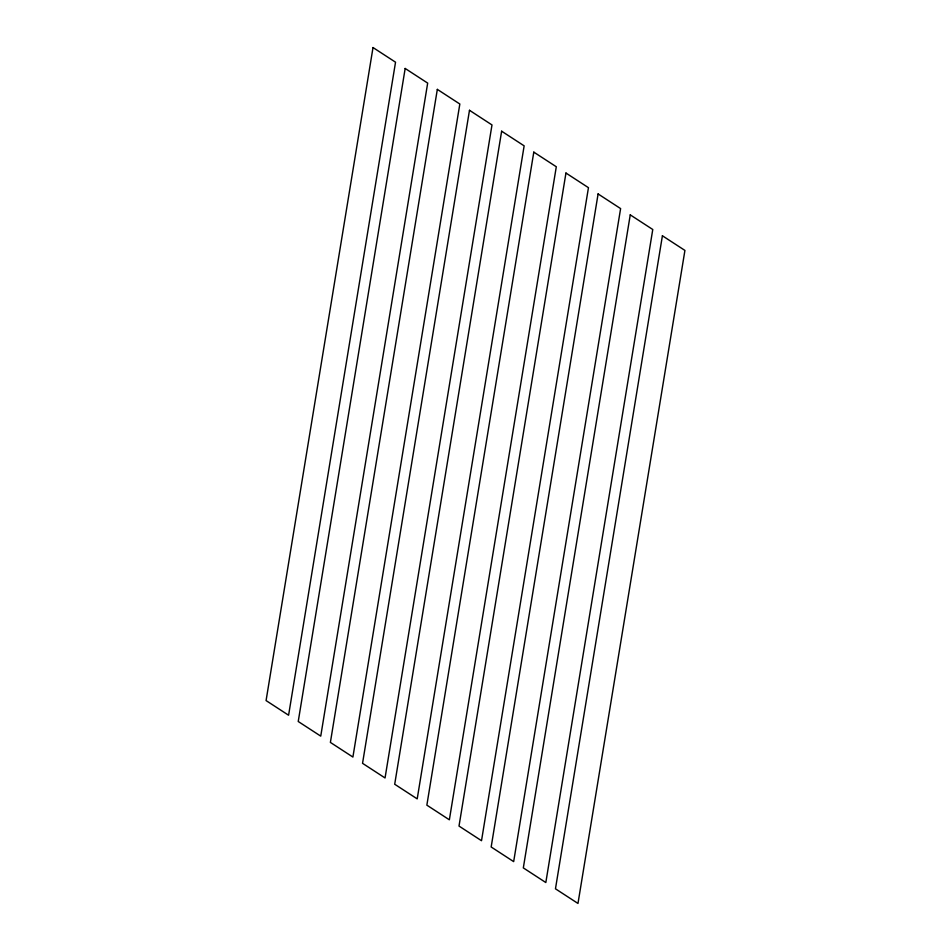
<?xml version="1.0" encoding="UTF-8"?>
<svg xmlns="http://www.w3.org/2000/svg" width="951" height="951" viewBox="0 0 951 951"><rect width="100%" height="100%" fill="white"/><g stroke="black" fill="none" stroke-linecap="round" stroke-linejoin="round"><path stroke-width="1.43" d="M373.018 47.55L266.078 700.578L288.593 715.223L395.533 62.195L373.018 47.55M405.174 68.46L298.234 721.5L320.749 736.133L427.677 83.106L405.174 68.46M437.329 89.382L330.389 742.41L352.904 757.055L459.832 104.016L437.329 89.382M469.485 110.292L362.545 763.32L385.048 777.966L491.988 124.938L469.485 110.292M501.641 131.202L394.701 784.242L417.204 798.876L524.144 145.848L501.641 131.202M533.796 152.124L426.856 805.152L449.359 819.798L556.299 166.758L533.796 152.124M565.952 173.034L459.012 826.062L481.515 840.708L588.455 187.68L565.952 173.034M598.096 193.945L491.168 846.984L513.671 861.618L620.611 208.59L598.096 193.945M630.251 214.867L523.323 867.894L545.826 882.54L652.766 229.5L630.251 214.867M662.407 235.777L555.467 888.805L577.982 903.45L684.922 250.422L662.407 235.777"/></g></svg>
